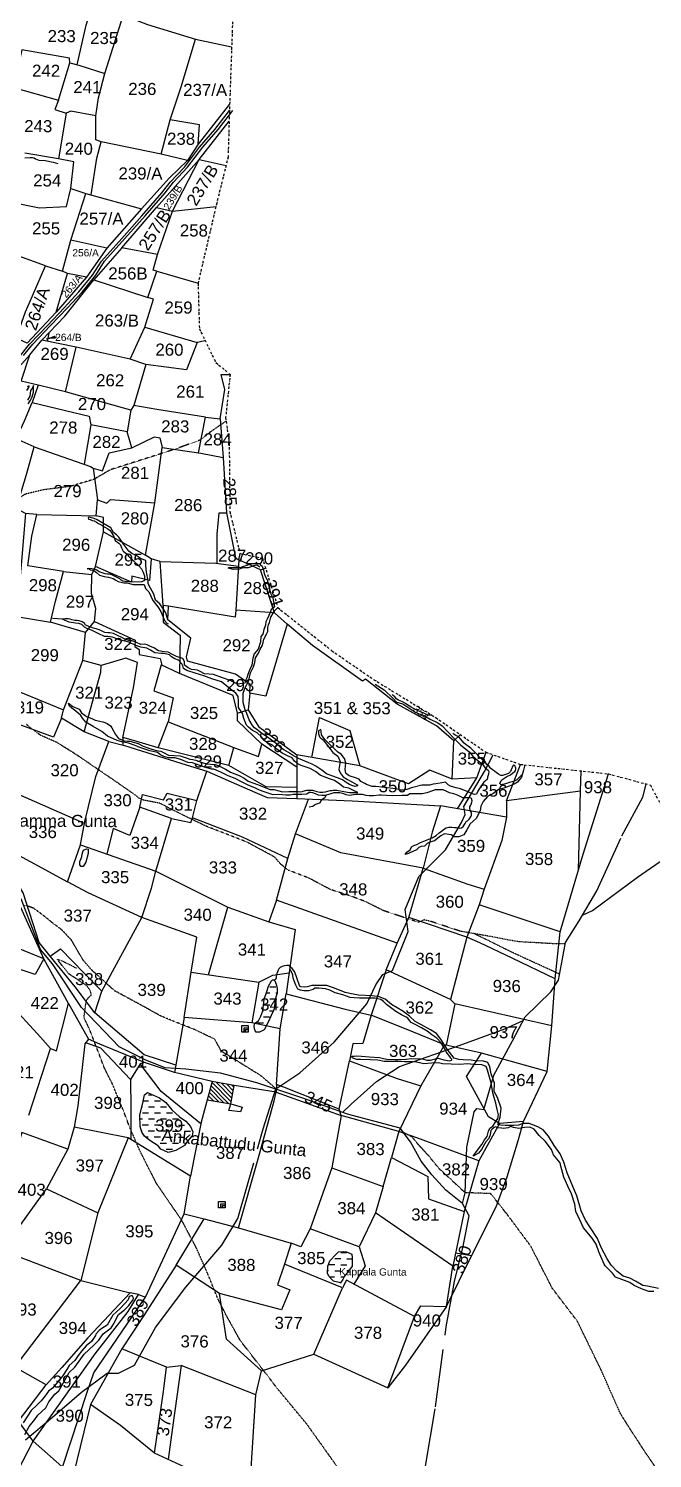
# Model space of a CAD drawing. Header units: inches. Extents: x 304037 to 460575, y 1453943 to 1639883.
# Drawn here: x 345989 to 347755, y 1588310 to 1592359 of the extents above; entities that cross this region are included whole.
import ezdxf

# ---------------------------------------------------------------- set-up
doc = ezdxf.new("R2010")
doc.units = ezdxf.units.IN
doc.header["$MEASUREMENT"] = 0
for name, pattern in [('ACAD_ISO02W100', [15, 12, -3]), ('ACAD_ISO07W100', [3, 0, -3]), ('BORDER', [1.75, 0.5, -0.25, 0.5, -0.25, 0, -0.25])]:
    doc.linetypes.add(name, pattern=pattern)
for name, color, linetype in [('CARTTRACK', 30, 'ACAD_ISO02W100'), ('NALA', 4, 'Continuous'), ('SQUAREWELL', 5, 'Continuous'), ('SURVEY_BND', 7, 'Continuous'), ('SURVEY_NO', 7, 'Continuous'), ('VILLAGE_AREA', 1, 'Continuous'), ('WATER_BODY', 4, 'Continuous')]:
    doc.layers.add(name, color=color, linetype=linetype)
for name, color, linetype, lineweight in [('FOOTPATH', 150, 'ACAD_ISO07W100', 30), ('ROAD', 1, 'Continuous', 25), ('VILL_BOUNDARY', 6, 'BORDER', 30)]:
    doc.layers.add(name, color=color, linetype=linetype, lineweight=lineweight)
doc.styles.get("Standard").update_dxf_attribs({"font": 'arial.ttf'})
doc.dimstyles.get("Standard").update_dxf_attribs({"dimtxt": 0.18, "dimasz": 0.18, "dimexe": 0.18, "dimexo": 0.0625, "dimgap": 0.09, "dimtad": 0, "dimtih": 1, "dimtoh": 1, "dimdec": 4, "dimzin": 0, "dimdsep": 46, "dimtxsty": 'Standard', "dimcen": 0.09, "dimadec": 0, "dimazin": 0, "dimtfac": 1, "dimtdec": 4, "dimtofl": 0, "dimtmove": 0, "dimatfit": 3, "dimfxl": 0, "dimtolj": 1, "dimtzin": 0, "dimarcsym": 0})
pattern_1 = [(0, (1710.635, -71.4958), (1.25, 1.25), [1.25, -1.25])]

# ---------------------------------------------------------------- blocks, each defined once
blk = doc.blocks.new('DACHURU')
at = {"layer": 'VILLAGE_AREA'}
h = blk.add_hatch(dxfattribs=at)
h.set_pattern_fill('ANSI31', color=256, scale=5, angle=90, style=0)
h.set_pattern_definition([(135, (1710.635, -71.4958), (-0.44194174, -0.44194174), [])])
h.paths.add_polyline_path([(2282.28, 459.7), (2277.7, 460.49), (2276.7, 456.73), (2281.64, 455.92)])
at = {"layer": 'WATER_BODY'}
h = blk.add_hatch(dxfattribs=at)
h.set_pattern_fill('DASH', color=256, scale=10, style=0)
h.set_pattern_definition(pattern_1)
h.paths.add_polyline_path([(2291.09, 479.86), (2290.91, 480.72), (2290.59, 481.41), (2290.42, 481.62), (2290.12, 481.63), (2289.88, 481.41), (2289.29, 480.33), (2288.86, 479), (2288.42, 477.63), (2288.12, 475.17), (2287.74, 474.11), (2287.28, 473.14), (2286.49, 472.66), (2286.47, 472.56), (2288.86, 472.07), (2289.26, 472.86), (2290.23, 474.99), (2290.29, 475.09), (2290.58, 475.86), (2290.59, 477.33), (2290.84, 478.05), (2291.09, 478.85)])
h.paths.add_polyline_path([(2269.4, 454.57), (2268.19, 456.08), (2266.86, 457.07), (2265.57, 457.62), (2264.36, 458.13), (2263.7, 457.65), (2263.46, 456.32), (2262.82, 453.46), (2262.85, 451.1), (2263.22, 449.93), (2263.76, 449.09), (2264.87, 448.24), (2266.62, 447.1), (2267.19, 446.41), (2268.7, 445.74), (2270.27, 446.17), (2272.08, 447.25), (2272.68, 448.16), (2273.65, 449.24), (2273.77, 450.06), (2273.28, 451.2), (2272.35, 452.29), (2270.99, 453.16)])
h.paths.add_polyline_path([(2208.37, 489.87), (2207.56, 490.33), (2206.59, 490.58), (2205.45, 490.81), (2204.81, 490.91), (2203.77, 490.91), (2203.03, 490.78), (2202.12, 490.36), (2201.83, 489.81), (2201.64, 489.03), (2201.57, 487.9), (2201.64, 487.38), (2202.02, 486.8), (2202.74, 486.19), (2203.35, 485.86), (2204.03, 485.51), (2204.65, 485.25), (2205.75, 484.86), (2207.07, 484.86), (2208.66, 485.09), (2209.6, 485.96), (2209.57, 487.58), (2209.37, 488), (2209.11, 489.23)])
h.paths.add_polyline_path([(2286.95, 474.61), (2293.76, 474.61), (2293.76, 478.42), (2286.95, 478.42)], flags=9)
h.paths.add_polyline_path([(2266.51, 447.52), (2296.68, 444.41), (2297.08, 448.31), (2266.92, 451.43)], flags=9)
h.paths.add_polyline_path([(2265.33, 449.4), (2272.14, 449.4), (2272.14, 453.22), (2265.33, 453.22)], flags=24)
h.paths.add_polyline_path([(2205.79, 484.45), (2228.52, 484.45), (2228.52, 488.38), (2205.79, 488.38)], flags=9)
h = blk.add_hatch(dxfattribs=at)
h.set_pattern_fill('DASH', color=256, scale=10, style=0)
h.set_pattern_definition(pattern_1)
h.paths.add_polyline_path([(2302.3, 423.53), (2301.92, 422.4), (2301.82, 420.96), (2302.09, 420.34), (2302.71, 419.66), (2303.09, 419.32), (2304.53, 418.94), (2305.04, 419.62), (2305.35, 420.31), (2306.17, 421.37), (2306.93, 422.4), (2306.93, 422.74), (2306.93, 423.49), (2306.93, 424.14), (2306.82, 424.9), (2305.73, 425.41), (2305.14, 425.48), (2304.08, 425.38), (2303.57, 424.86)])
h.paths.add_polyline_path([(2303.73, 419.61), (2318.68, 419.61), (2318.68, 422.52), (2303.73, 422.52)], flags=9)
at = {"layer": 'CARTTRACK'}
for points in [[(2322.32, 381.1), (2324.31, 393.35), (2326.49, 409.94), (2328.15, 419.33), (2329.9, 426.66), (2331.08, 432.94), (2329.71, 435.54), (2326.25, 438.29), (2323.32, 441.41), (2321.09, 444.25), (2318.89, 448.2), (2316.72, 451.04), (2305.82, 453.88), (2296.54, 457.15), (2286.99, 460.29), (2279.46, 462.28), (2272.26, 463.04), (2267.95, 463.32), (2263.97, 464.83), (2258.43, 467.62), (2250.57, 475.67), (2244.57, 484.7), (2242.07, 487.69), (2238.01, 498.16)], [(2239.5, 386.12), (2245.04, 390.81), (2251, 396.01), (2256.31, 399.97), (2258.67, 399.97), (2261.95, 401.71), (2266.24, 409.48), (2272.53, 417.91), (2279.88, 426.66), (2283.21, 432.18), (2288.36, 450.75), (2290.94, 459.09), (2295.86, 462.37), (2302.97, 468.81), (2309.66, 476.75), (2311.53, 480.72), (2312.96, 482.83), (2314.98, 483.7), (2318.13, 491.81), (2317.52, 496.32), (2320.29, 503.17), (2325.8, 508.76), (2329.08, 514.43), (2329.86, 516.12), (2329.55, 517.74), (2333.81, 525.02), (2335.6, 528.47)], [(2329.71, 435.54), (2330.25, 437.76), (2330.56, 447.16), (2332.02, 454.53), (2332.59, 455.18), (2333.99, 455.04), (2334.78, 457.56), (2336.08, 462.12), (2339.86, 469.28), (2342.5, 474.28), (2347.74, 479.45), (2349.33, 481.86), (2350.14, 486.27), (2350.76, 489.66), (2353.57, 494.18), (2357.17, 500.4), (2362.33, 511.83), (2366.61, 519.87), (2367.27, 522.6)], [(2354.26, 495.37), (2356.32, 496.34), (2365.6, 503.27), (2372.09, 507.81), (2376.23, 510.7)], [(2304.75, 454.26), (2306.57, 456), (2311.79, 460.72), (2316.52, 463.81), (2325.17, 466.89), (2329.59, 468.51), (2338.27, 471.77), (2342.09, 473.52)]]:
    blk.add_lwpolyline(points, dxfattribs=at)
at = {"layer": 'FOOTPATH', "ltscale": 0.0001}
for points in [[(2279.9, 597.31), (2276.75, 595.1), (2274.53, 593.33), (2269.66, 591.54), (2265.87, 590.28), (2255.96, 587.08), (2252.59, 585.09), (2247.72, 583.61), (2242.11, 582.88), (2238.38, 581.93), (2231.78, 578.08), (2225.69, 575.24), (2221.65, 573.36), (2218.37, 571.65), (2215.99, 570.37), (2211.27, 568.84), (2209.7, 568.84)], [(2350.72, 489.42), (2348.22, 489.42), (2340.98, 489.79), (2334.03, 491.05), (2328.94, 491.91), (2322.78, 493.92), (2321.38, 494.23), (2320.38, 493.7), (2318.55, 494.26), (2315.9, 495.14), (2313.01, 496.08), (2309.39, 497.89), (2305.97, 499.16), (2302.02, 500.39), (2297.49, 502.76), (2293.32, 504.34), (2291.7, 505.58), (2290.45, 507.04), (2284.65, 510.14), (2276.19, 513.38), (2270.96, 515.86), (2266.52, 518.1), (2263.17, 518.72), (2262.13, 519.18), (2261.62, 519.64), (2260.81, 520.22), (2257.36, 522.59), (2254.7, 524.37), (2250.43, 527.26), (2247.87, 528.92), (2245.05, 530.63), (2241.82, 532.02), (2240.32, 533.15), (2238.91, 534.24)], [(2290.94, 459.09), (2287.93, 461.69), (2279.57, 466.82), (2278.26, 469.25), (2273.78, 471.36), (2269.83, 472.87), (2266.93, 474.05), (2263.84, 475.76), (2257.45, 479.18), (2252.56, 483.57), (2250.85, 485.55), (2248.41, 489.69), (2246.44, 491.73), (2244.33, 493.31), (2242.88, 494.49), (2240.58, 496.2), (2238.5, 496.9)], [(2349.56, 483.13), (2346.31, 484.59), (2339.94, 487.47), (2331.83, 491.42)], [(2255.48, 463.01), (2252.36, 471.01), (2251.12, 473.61), (2251.55, 477.05), (2252.1, 477.85), (2252.61, 478.21), (2252.47, 479.05), (2251.73, 480.17), (2247.89, 482.66), (2246.12, 484.87), (2245.54, 485.64), (2246.51, 485.36), (2248.25, 484.51), (2249.51, 483.82)], [(2319.46, 359.12), (2315.49, 363.41), (2308.6, 374.02), (2303.5, 381.63), (2297.83, 389.5), (2291.52, 397.06), (2289.77, 399.33), (2283.82, 406.92), (2280.89, 412.14), (2279.19, 415.41), (2277.09, 420.54), (2274.64, 426.05), (2271.6, 431.71), (2266.34, 439.29), (2262.89, 445.98), (2260.73, 450.88), (2259.39, 454.38), (2256.99, 460.1), (2255.48, 463.01)], [(2371.77, 378.51), (2368.1, 383.79), (2364.86, 388.7), (2362.64, 392.19), (2358.5, 401.4), (2353.64, 411.24), (2348.39, 418.06), (2343.93, 426.71), (2338.8, 433.53), (2335.52, 437.6), (2330.25, 437.76), (2324.77, 442.77), (2322.85, 445.12), (2320.55, 447.61), (2319.24, 449.21), (2317.39, 450.17)]]:
    blk.add_lwpolyline(points, dxfattribs=at)
at = {"layer": 'NALA'}
for points in [[(2237.9, 651.63), (2239.06, 651.66), (2239.49, 651.68), (2239.83, 651.63), (2240.13, 651.43), (2240.85, 651.17), (2242.12, 651.07), (2243.81, 650.76), (2244.79, 650.5)], [(2238.57, 603.45), (2239, 604.02), (2239.04, 604.4), (2238.65, 604.16)], [(2238.88, 600.63), (2239.3, 601.27), (2239.7, 602.11), (2239.95, 603.05), (2239.95, 603.64), (2239.95, 604.43), (2239.76, 603.97), (2239.37, 603.43), (2239.24, 602.22), (2238.74, 601.4)], [(2268.06, 556.11), (2267.65, 557.51), (2266.97, 558.49), (2266.38, 559.35), (2265.46, 560.14), (2265.12, 561.35), (2264.4, 562.62), (2263.96, 563.49), (2263.96, 564.14), (2263.56, 565.95), (2263.45, 567.27), (2263.44, 568.34), (2262.47, 568.71), (2261.4, 569.4), (2260.54, 569.75), (2259.91, 570.27), (2258.86, 571.66), (2257.81, 573.18), (2257.29, 573.6), (2256.73, 574.09), (2256.11, 575.04), (2255.32, 575.58), (2254.48, 576.05), (2253.27, 576.72), (2252.65, 577.01), (2252.16, 577.12), (2251.66, 577.25), (2251.41, 577.15), (2251.53, 576.84), (2251.87, 576.75), (2252.29, 576.6), (2252.67, 576.47), (2253.16, 576.2), (2253.6, 575.95), (2253.99, 575.72), (2254.48, 575.46), (2254.75, 575.26), (2255.03, 575.13), (2255.52, 574.84), (2255.98, 574.55), (2256.19, 574.19), (2256.72, 573.4), (2257.08, 572.47), (2257.81, 571.92), (2258.13, 571.58), (2258.37, 570.92), (2258.69, 570.27), (2258.97, 570.07), (2259.49, 569.67), (2259.83, 569.25), (2260.92, 568.18), (2261.96, 567.24), (2262.51, 566.58), (2262.85, 566.06), (2263.17, 565.19), (2263.16, 564.21), (2262.65, 563.93), (2260.92, 563.83), (2259.94, 563.89), (2259.2, 563.97), (2258.67, 564.06), (2258.35, 564.23), (2258.07, 564.49), (2256.54, 565.27), (2256.08, 565.44), (2255.53, 565.48), (2254.99, 565.56), (2253.76, 565.94), (2253.3, 566.26), (2252.81, 566.47), (2251.64, 566.61), (2251.26, 566.56), (2251.56, 566.6), (2252.01, 566.35), (2252.36, 566.27), (2252.61, 566.27), (2253.25, 565.8), (2253.85, 565.26), (2254.84, 564.97), (2255.73, 564.84), (2256.22, 564.73), (2256.67, 564.56), (2257.25, 564.21), (2257.74, 563.96), (2258.89, 563.7), (2259.58, 563.69), (2260.85, 563.35), (2263.11, 563.35), (2263.4, 562.56), (2264.11, 561.84), (2264.95, 560.08), (2265.93, 558.73), (2266.59, 557.81), (2267.33, 555.94), (2267.93, 555.29), (2268.14, 555.28)], [(2287.01, 567.11), (2286.42, 567.47), (2285.73, 567.39), (2285.06, 567.08), (2284.6, 566.93), (2284.08, 566.93), (2283.63, 566.93), (2283.08, 566.77), (2282.86, 566.65), (2281.53, 566.58), (2280.48, 566.82), (2280.59, 567), (2282.42, 567), (2283.15, 567.06), (2283.71, 567.26), (2284.22, 567.44), (2284.73, 567.6), (2285.24, 567.78), (2285.75, 567.83), (2286.23, 567.84), (2286.51, 567.84), (2286.96, 567.83), (2287.15, 567.6), (2287.53, 567.33), (2287.77, 566.46), (2287.96, 565.79), (2288.13, 565.23), (2288.57, 564.48), (2289.15, 562.31), (2289.25, 561.68), (2289.77, 560.74), (2290.15, 558.9), (2289.86, 558.59), (2289.44, 558.31), (2289.33, 557.88), (2288.6, 556.34), (2288.35, 555.79), (2288.31, 555.1), (2287.96, 554.18), (2287.75, 553.21), (2287.35, 552.72), (2287.26, 551.6), (2286.79, 550.08), (2285.94, 549.15), (2285.68, 548.24), (2285.46, 546.78), (2285.1, 545.89), (2284.69, 544.84), (2284.45, 544.18), (2284.23, 543.62), (2284.05, 543.03), (2282.52, 542.82), (2280.99, 543.6), (2279.41, 544.16), (2277.53, 544.83), (2275.68, 544.94), (2274.82, 545.42), (2274.26, 545.69), (2273.67, 545.77), (2273.03, 545.82), (2272.3, 546.17), (2271.77, 546.54), (2271.55, 546.73), (2271.53, 547.48), (2271.18, 548.1), (2269.85, 548.46), (2269.04, 548.93), (2268.16, 549.37), (2267.34, 549.44), (2266.16, 549.68), (2265.21, 550.25), (2264.36, 550.59), (2263.82, 550.86), (2263.21, 551.03), (2262.51, 550.97), (2261.57, 551.32), (2260.7, 551.66), (2260.01, 551.77), (2259.13, 552), (2258.57, 552.35), (2257.63, 552.79), (2257.23, 552.95), (2256.8, 553.18), (2256.03, 553.33), (2255.6, 553.35), (2254.98, 553.42), (2254.57, 553.57), (2254.16, 553.8), (2253.65, 553.99), (2253.18, 554.15), (2252.67, 554.25), (2251.35, 554.76), (2250.92, 554.93), (2250.88, 555.26), (2250.34, 555.54), (2249.66, 555.79), (2249.17, 555.83), (2248.78, 555.83), (2248.18, 555.94), (2247.84, 556.09), (2247.41, 556.2), (2246.81, 556.2), (2246.21, 556.09)], [(2311.05, 542.99), (2312.94, 541.81), (2314.77, 540.03), (2315.52, 539.3), (2316.78, 538.96), (2317.83, 538.23), (2319.49, 537.16), (2321.32, 536.45), (2322.47, 535.82), (2324.09, 535.04), (2324.99, 534.43), (2327.31, 531.95), (2328.8, 530.48), (2330.62, 529.1), (2331.35, 528.17), (2332.5, 527.19), (2333.2, 526.65), (2333.9, 525.75), (2334.56, 525.3), (2334.71, 525), (2334.64, 524.45), (2334.45, 523.85), (2334.45, 523.65), (2334.34, 523.39), (2333.65, 522.81), (2332.97, 521.8), (2332.43, 520.9), (2332.14, 520.34), (2331.74, 520.25), (2331.32, 520.39), (2330.73, 520.68), (2330.06, 520.93), (2329.7, 521.08), (2328.84, 521.37), (2327.96, 521.61), (2327.43, 521.71), (2326.77, 521.95), (2326.3, 522.23), (2325.7, 522.74), (2324.6, 522.55), (2323.73, 522.44), (2323.18, 522.33), (2322.45, 522.13), (2322.02, 522.13), (2320.84, 522.12), (2318.7, 521.53), (2317.71, 521.18), (2317.06, 521.06), (2316.42, 521.07), (2316.04, 521.19), (2315.46, 521.35), (2311.29, 521.76), (2310.56, 521.76), (2309.4, 522.21), (2309.04, 522.43), (2308.18, 522.79), (2307.87, 523.28), (2306.88, 523.61), (2306.2, 523.83), (2305.79, 523.96), (2305.2, 524.36), (2305.1, 524.55), (2304.96, 525.31), (2305.09, 526.67), (2304.77, 527.56), (2304.09, 528.45), (2303.4, 528.88), (2300.68, 531.5), (2299.98, 532.43), (2299.91, 533.17), (2299.83, 533.52), (2299.39, 533.26), (2299.38, 532.6), (2299.61, 532.04), (2299.83, 531.72), (2300.1, 531.6), (2300.37, 531.43), (2301.94, 529.36), (2302.36, 528.78), (2303.41, 528.01), (2303.87, 526.94), (2303.62, 525.27), (2303.88, 524.58), (2304.56, 523.76), (2305.4, 523.21), (2306.96, 522.41), (2307.47, 522.12), (2307.56, 521.89), (2306.99, 521.74), (2306.36, 521.97), (2305.85, 522.17), (2305.17, 522.61), (2304.36, 523.11), (2303.54, 523.47), (2302.95, 523.67), (2301.1, 524.38), (2300.09, 525.09), (2298.85, 525.91), (2298.08, 526.37), (2297.42, 526.62), (2295.29, 527.47), (2294.02, 528.21), (2293.2, 528.72), (2292.19, 529.29), (2291.53, 529.73), (2291.16, 530.11), (2290.7, 530.5), (2289.07, 531.66), (2287.59, 532.71), (2286.6, 533.48), (2286.13, 533.84), (2285.68, 534.27), (2285.01, 535.48), (2284.53, 536.76), (2284.17, 537.54), (2283.75, 539.07), (2283.72, 540.96), (2284.17, 542.26), (2284.81, 543.37), (2285.2, 545.2), (2285.86, 546.42), (2286.13, 547.32), (2286.25, 548.28), (2286.85, 549.28), (2287.22, 550.09), (2287.58, 550.82), (2287.81, 551.49), (2287.94, 552.19), (2288.49, 553.22), (2288.77, 553.8), (2288.78, 554.62), (2288.87, 555.16), (2289.08, 555.62), (2289.4, 556.72), (2289.87, 557.58), (2290.16, 558.14), (2290.81, 558.74)], [(2342.14, 526.44), (2341.85, 525.33), (2341.48, 523.91), (2340.64, 522.84), (2339.98, 522.43), (2338.94, 522.03), (2337.8, 521.59), (2337.05, 521.4), (2336.85, 521.4), (2335.55, 520.37), (2334.45, 519.82), (2333.53, 518.82), (2333.09, 517.81), (2332.96, 516.88), (2332.09, 515.26), (2330.85, 514.14), (2330.17, 512.9), (2329.55, 511.86), (2328.58, 511.44), (2327.66, 511.44), (2326.94, 511.86), (2325.55, 512.03), (2324.85, 511.63), (2323.54, 510.62), (2322.77, 510.38), (2322.02, 510.03), (2321.45, 509.51), (2320.75, 509.38), (2320.26, 509.23), (2319.78, 508.74), (2318.41, 508.09), (2318.14, 507.92), (2317.47, 507.77), (2317.79, 508.19), (2318.46, 508.69), (2318.79, 509.31), (2319.26, 509.63), (2319.83, 509.85), (2320.6, 510.23), (2323.04, 511.22), (2323.84, 511.74), (2324.49, 512.24), (2324.96, 512.61), (2325.58, 513.09), (2325.88, 513.28), (2326.48, 513.46), (2327.12, 513.48), (2327.67, 513.41), (2328.04, 513.36), (2328.62, 513.23), (2329.1, 513.29), (2329.45, 513.58), (2329.82, 514.22), (2330.05, 514.61), (2330.3, 514.81), (2330.53, 514.99), (2330.69, 515.12), (2331.07, 515.72), (2331.16, 515.97), (2331.11, 516.34), (2330.87, 516.97), (2330.76, 517.36), (2330.76, 517.54), (2330.8, 517.65), (2331.01, 518.03), (2331.08, 518.26), (2331.23, 518.62), (2331.27, 518.91), (2331.16, 519.38), (2331.04, 519.48), (2330.47, 519.52), (2330.08, 519.52), (2329.36, 519.57), (2328.25, 520.11), (2327.48, 520.35), (2326.54, 520.58), (2325.98, 520.86), (2325.22, 521.14), (2324.63, 521.14), (2323.6, 521.14), (2323.01, 520.93), (2321.87, 520.56), (2320.9, 520.31), (2320.21, 520.31), (2319.67, 520.31), (2318.93, 520.31), (2318.34, 520.3), (2317.86, 519.98), (2316.77, 519.98), (2314.76, 519.85), (2313.51, 519.92), (2312.44, 519.99), (2311.98, 520.01), (2310.83, 519.86), (2309.95, 519.86), (2309.3, 519.89), (2308.58, 520.11), (2307.71, 520.11), (2307.14, 520.1), (2305.78, 519.88), (2305.2, 520.02), (2304.66, 520.21), (2303.87, 520.47), (2302.59, 520.41), (2301.79, 520.16), (2300.76, 519.87), (2300.13, 519.86), (2299.45, 519.96), (2298.85, 520.17), (2298.24, 520.39), (2297.83, 520.46), (2297.52, 520.46), (2297.01, 520.11), (2296.02, 520.05), (2294.99, 520.05), (2294.17, 520.05), (2293.58, 519.9), (2292.64, 519.9), (2291.21, 520.04), (2290.04, 519.95), (2289, 520.27), (2288.15, 520.56), (2287.2, 520.91), (2286.23, 521.4), (2285.02, 521.83), (2283.35, 522.7), (2282.19, 523.32), (2280.69, 523.84), (2279.21, 524.58), (2277.77, 525.18), (2277.28, 525.2), (2275.6, 525.64), (2274.84, 525.94), (2273.29, 526.46), (2272.37, 526.53), (2270.87, 527.18), (2269.66, 527.48), (2268.33, 527.52), (2267.4, 527.79), (2266.67, 528.1), (2266.03, 528.59), (2264.44, 528.91), (2262.37, 529.59), (2261.43, 530.05), (2260.04, 530.46), (2258.65, 530.78), (2257.7, 531.05), (2255.68, 531.95), (2254.48, 532.89), (2252.7, 533.94), (2251.2, 534.8), (2250.47, 535.64), (2250.16, 536.17), (2249.1, 537.07), (2248.24, 537.66), (2247.78, 538.06), (2247.58, 538.68), (2248.5, 538.05), (2249.78, 537.48), (2250.28, 536.75), (2250.95, 536.23), (2251.29, 535.97), (2252.4, 535.56), (2253.1, 535.25), (2254.06, 535.05), (2254.7, 534.86), (2255.13, 534.73), (2255.57, 534.52), (2256.26, 534.04), (2256.56, 533.64), (2257.35, 532.24), (2257.94, 531.47), (2259.12, 530.98), (2259.77, 530.91), (2260.29, 530.9), (2262.03, 530.46), (2263.08, 529.89), (2264.24, 529.45), (2265.75, 529.02), (2266.72, 528.84), (2267.32, 528.59), (2268.34, 528.08), (2270.75, 527.92), (2271.59, 527.66), (2272.22, 527.42), (2272.72, 527.28), (2273.37, 527.2), (2274, 527.05), (2275.29, 526.58), (2276.19, 526.3), (2277.02, 526.21), (2277.98, 526.18), (2278.63, 525.97), (2280.17, 525.18), (2281.18, 524.62), (2282.99, 523.91), (2284.02, 523.39), (2284.87, 522.73), (2286.77, 522.04), (2289.43, 521.03), (2290.18, 521.04), (2291.22, 520.79), (2292, 520.56), (2293.27, 520.64), (2294.08, 520.65), (2295.24, 520.67), (2295.81, 520.63), (2297.01, 520.96), (2298.2, 520.97), (2299.12, 520.69), (2299.74, 520.54), (2300.31, 520.56), (2300.89, 520.61), (2301.37, 520.75), (2301.83, 520.91), (2302.17, 520.94), (2302.47, 520.98), (2302.83, 521), (2303.26, 521.01), (2304.65, 520.72), (2305.87, 520.53), (2306.7, 520.5), (2307.55, 520.56), (2306.51, 520.99), (2305.68, 521.38), (2304.59, 521.62), (2303.84, 522.23), (2302.77, 522.96), (2301.67, 523.33), (2300.62, 523.72), (2299.75, 524.08), (2298.81, 524.82), (2297.68, 525.43), (2295.8, 526.06), (2295.14, 526.41), (2294.42, 526.98), (2293.94, 527.66), (2293.01, 528.04), (2291.9, 528.58), (2290.78, 529.41), (2289.88, 530.23), (2288.8, 530.69), (2288.16, 531.19), (2287.55, 531.96), (2286.65, 532.78), (2285.71, 533.28), (2284.84, 533.92), (2284.44, 534.34), (2283.88, 535.73), (2283.63, 536.78), (2282.79, 538.01), (2282.77, 539.29), (2282.7, 540.26), (2282.22, 540.97), (2281.43, 541.54), (2279.26, 543.28), (2277.25, 543.93), (2275.56, 544.53), (2273.77, 545.06), (2272.02, 545.6), (2271.31, 546), (2271.17, 546.58), (2270.99, 546.96), (2270.32, 547.73), (2269.56, 548), (2268.87, 548.41), (2268.4, 548.8), (2267.85, 549), (2267.21, 549.12), (2266.68, 549.09), (2265.41, 549.21), (2264.52, 549.78), (2263.7, 550.17), (2262.49, 550.4), (2261.45, 550.75), (2259.97, 551.39), (2258.9, 551.67), (2258, 551.88), (2257.33, 552.18), (2256.62, 552.43), (2255.64, 552.56), (2254.93, 552.56), (2253.8, 553.07), (2252.26, 553.84), (2251.27, 554.17), (2250.78, 554.46), (2250.22, 555), (2249.6, 555.22), (2248.93, 555.32), (2247.63, 555.5), (2247.15, 555.67), (2246.76, 555.82), (2246.21, 556.09), (2244.18, 556.2)], [(2322.79, 536.65), (2322, 536.62), (2321.42, 536.9), (2321, 537.1), (2319.96, 537.53), (2319.05, 537.97), (2318.5, 538.26), (2317.86, 538.7), (2317.37, 539.03), (2316.9, 539.28), (2316.57, 539.45), (2315.9, 539.7), (2315.57, 539.87), (2315.15, 540.36), (2314.78, 540.67), (2314.58, 540.87)], [(2341.61, 524.41), (2340.49, 523.32), (2339.81, 523), (2338.99, 522.75), (2338.18, 522.46), (2337.26, 522.29), (2337, 522.53), (2337.04, 522.74), (2337.22, 523), (2337.4, 523.29), (2337.61, 523.45), (2338.45, 523.97), (2339.2, 524.38), (2339.59, 524.67), (2339.89, 524.91), (2340.1, 525.07), (2340.19, 525.24), (2340.25, 525.54), (2340.25, 525.73), (2340.24, 525.97), (2340.1, 526.23), (2339.85, 526.35), (2339.76, 526.38), (2339.63, 526.24), (2339.32, 525.39), (2339.17, 525.01), (2338.78, 524.65), (2337.49, 524.23), (2337.16, 524.2), (2336.67, 524.45), (2336.2, 524.79), (2335.85, 525.08), (2335.45, 525.37), (2335.04, 525.73), (2334.72, 526.07), (2334.29, 526.48), (2333.95, 526.99), (2332.92, 527.78), (2331.67, 529.09), (2330.93, 529.85), (2330.36, 530.24), (2329.95, 530.5), (2329.54, 530.85), (2328.41, 532.15), (2327.81, 532.45), (2327.17, 532.86)], [(2239.32, 387.22), (2240.24, 388.88), (2241.41, 390.34), (2241.98, 391.21), (2243.63, 392.77), (2244.26, 394), (2245.46, 395.6), (2246.29, 396.29), (2248.46, 400.06), (2249.57, 401.21), (2250.84, 402.92), (2251.49, 403.89), (2253.53, 405.76), (2254.55, 406.8), (2255.43, 408.14), (2257.08, 409.38), (2257.68, 410.38), (2258.02, 411.11), (2258.56, 412.15), (2259.77, 413.07), (2260.7, 414), (2261.22, 414.69), (2261.58, 415.24), (2261.65, 415.58), (2261.5, 415.95), (2261.39, 416.12), (2260.78, 415.89), (2260.59, 415.23), (2259.92, 414.44), (2258.95, 413.37), (2258.15, 412.71), (2257.39, 411.99), (2256.24, 409.93), (2255.16, 409.24), (2254.6, 408.81), (2253.95, 408.03), (2253.82, 407.75), (2253.02, 406.53), (2251.9, 405.6), (2251.07, 404.59), (2250.28, 403.61), (2249.61, 402.55), (2248.46, 401.51), (2247.97, 400.73), (2247.19, 399.56), (2246.8, 398.94), (2244.97, 396.83), (2244.17, 396.2), (2243.52, 395.21), (2242.64, 394.17), (2241.77, 393.26), (2240.61, 392.2), (2238.97, 389.58)], [(2297.49, 517.48), (2298.28, 517.66), (2298.61, 517.9), (2298.93, 518.07), (2299.3, 518.21), (2299.66, 518.34), (2299.86, 518.51), (2299.95, 518.68), (2300.27, 519.09), (2300.42, 519.24), (2300.72, 519.44), (2300.9, 519.59), (2301.04, 519.97)], [(2369.46, 417.51), (2368.37, 417.51), (2366.84, 418.04), (2365.32, 418.75), (2364.46, 419.35), (2362.82, 419.92), (2361.47, 420.42), (2360.84, 421.27), (2359.32, 422.75), (2359.12, 423.11), (2357.96, 425.69), (2357.42, 427.21), (2356.61, 428.48), (2354.77, 430.63), (2353.98, 432.4), (2353.18, 433.99), (2353, 435.51), (2352.28, 437.63), (2351.48, 439.21), (2350.68, 441.09), (2350.01, 443.33), (2349.87, 444.02), (2348.52, 445.71), (2348.05, 446.79), (2346.74, 448.51), (2345.49, 449.68), (2344.5, 450.98), (2343.55, 451.38), (2342.49, 451.36), (2341.29, 451.14), (2340.21, 451.29), (2339.54, 451.49), (2339.11, 451.23), (2338.14, 451.11), (2337.7, 451.13), (2336.96, 451.26), (2336.64, 451.38), (2336.43, 451.42), (2336.19, 451.31), (2335.75, 450.98), (2335.48, 450.67), (2335.37, 449.76), (2335.09, 449.04), (2334.46, 448.31), (2333.59, 446.73), (2332.95, 445.93), (2331.89, 445.3), (2332.78, 446.57), (2333.63, 447.79), (2334.22, 448.71), (2334.73, 449.4), (2335, 450.56), (2335.26, 451.15), (2335.9, 451.59), (2336.53, 452.51), (2336.91, 453.14), (2337.07, 453.89), (2336.79, 455), (2336.52, 456.33), (2336.29, 457.04), (2335.85, 458.45), (2335.57, 460.23), (2335.45, 460.76), (2334.77, 463.15), (2334.45, 463.91), (2333.54, 464.26), (2331.85, 464.35), (2330.61, 464.42), (2329, 464.3), (2327.18, 464.35), (2325.43, 464.43), (2324.56, 464.65), (2323.1, 464.53), (2321.56, 464.43), (2320, 464.74), (2319.23, 464.79), (2318.55, 464.81), (2317.53, 464.79), (2316.16, 464.83), (2314.59, 464.83), (2313.36, 464.83), (2312.02, 465.1), (2310.46, 465.17), (2308.51, 465.25), (2307.68, 465.25), (2307.28, 465.37), (2307.04, 465.45), (2306.77, 465.57), (2306.63, 465.7), (2306.63, 465.79), (2306.75, 465.89), (2307.08, 465.93), (2307.5, 465.97), (2308.65, 465.89), (2310.2, 465.81), (2312.38, 465.67), (2313.21, 465.45), (2313.87, 465.3), (2315.58, 465.3), (2316.85, 465.3), (2317.9, 465.38), (2318.93, 465.46), (2321.26, 465.42), (2322.19, 465.14), (2322.91, 465.14), (2323.97, 465.47), (2324.48, 465.59), (2325.71, 465.25), (2326.87, 465.02), (2327.34, 465.18), (2327.37, 465.37), (2327.15, 465.63), (2326.89, 465.93), (2326.16, 466.92), (2325.79, 467.65), (2325.04, 468.86), (2324.2, 469.73), (2323.2, 470.45), (2322.17, 471.15), (2321, 471.88), (2319.73, 472.53), (2318.91, 472.97), (2318.54, 473.38), (2318.16, 473.84), (2317.81, 474.08), (2317.27, 474.31), (2316.85, 474.53), (2315.7, 475.23), (2313.73, 476.68), (2313.16, 477.25), (2312.55, 477.66), (2311.31, 477.96), (2310.01, 477.95), (2308.16, 477.96), (2307.05, 478), (2306.2, 478.04), (2304.71, 478.63), (2303.1, 479.03), (2301.97, 479.57), (2301.13, 479.83), (2299.7, 479.93), (2298.88, 479.93), (2298.52, 479.69), (2297.57, 479.41), (2296.61, 479.38), (2295.93, 479.5), (2295.4, 479.75), (2294.92, 480.54), (2294.62, 481.42), (2294.39, 482.01), (2294.32, 482.65), (2294.17, 483.06), (2293.88, 483.49), (2293.73, 483.74), (2293.73, 484.01), (2293.8, 484.3), (2293.46, 484.65), (2293.04, 484.65), (2292.6, 484.55), (2292.08, 484.43), (2291.68, 484.21), (2291.44, 483.93), (2291.28, 483.67), (2291.17, 483.32), (2291, 482.92), (2290.89, 482.42), (2290.89, 482.02), (2290.72, 481.7), (2290.45, 481.58)], [(2370.36, 418.11), (2368.12, 418.61), (2367.17, 418.74), (2365.64, 419.62), (2364.45, 420.23), (2363.03, 420.63), (2361.72, 421.66), (2360.56, 422.89), (2359.73, 424.19), (2358.51, 426.39), (2357.69, 428.4), (2356.12, 430.84), (2355.23, 432.22), (2354.28, 434.14), (2353.36, 437.21), (2352.51, 439.15), (2351.35, 441.98), (2350.66, 444.17), (2349.86, 445.89), (2348.64, 447.63), (2347.43, 449.59), (2346.31, 450.83), (2345.23, 451.5), (2343.42, 452.16), (2342.14, 452.16), (2341.2, 451.82), (2340.27, 451.76), (2338.47, 451.72), (2337.57, 451.77), (2336.94, 451.9), (2337.4, 453.43), (2337.59, 455.3), (2336.83, 457.49), (2336.15, 458.77), (2336.23, 460.48), (2335.52, 462.38), (2335.19, 463.82), (2334.82, 464.73), (2333.7, 465.07), (2332.5, 465.04), (2331.37, 465.22), (2329.7, 465.25), (2328.76, 465.33), (2327.82, 465.62), (2326.33, 467.49), (2325.05, 469.55), (2324.11, 470.7), (2322.91, 471.46), (2320.87, 472.58), (2319.72, 473.18), (2318.54, 474.25), (2317.11, 475.27), (2314.81, 476.68), (2313.5, 477.72), (2312.23, 478.22), (2310.75, 478.42), (2307.97, 478.52), (2306.85, 478.75), (2305.17, 479.07), (2303.3, 479.84), (2301.37, 480.52), (2300.28, 480.52), (2298.29, 480.53), (2297.32, 480.2), (2296.65, 480.13), (2295.9, 480.23), (2295.73, 480.51), (2295.54, 480.92), (2295.39, 481.45), (2295.02, 482.46), (2294.64, 483.39), (2294.16, 483.98), (2293.8, 484.3)]]:
    blk.add_lwpolyline(points, dxfattribs=at)
at = {"layer": 'ROAD'}
for points in [[(2237.22, 610.69), (2239.08, 613.05), (2242.78, 616.91), (2246.23, 620.6), (2249.26, 623.88), (2252.1, 627.4), (2253.9, 630.26), (2258.07, 635.01), (2262.2, 639.74), (2266.37, 644.52), (2268.08, 646.76), (2270.97, 649.86), (2274.12, 654.01), (2277.26, 657.69), (2280.25, 661.62)], [(2237.9, 610.69), (2239.76, 613.05), (2243.45, 616.91), (2246.91, 620.6), (2249.94, 623.88), (2252.78, 627.4), (2254.57, 630.26), (2258.75, 635.01), (2262.88, 639.74), (2267.05, 644.52), (2268.76, 646.76), (2271.65, 649.86), (2274.8, 654.01), (2277.94, 657.69), (2280.92, 661.62)]]:
    blk.add_lwpolyline(points, dxfattribs=at)
at = {"layer": 'SQUAREWELL'}
for points in [[(2283.81, 472.14), (2285.15, 472.14), (2285.15, 470.79), (2283.81, 470.79)], [(2284.3, 471.66), (2285.15, 471.66), (2285.15, 470.79), (2284.3, 470.79)], [(2284.61, 471.3), (2285.15, 471.3), (2285.15, 470.79), (2284.61, 470.79)], [(2279.19, 435.69), (2280.53, 435.69), (2280.53, 434.35), (2279.19, 434.35)], [(2279.68, 435.21), (2280.53, 435.21), (2280.53, 434.35), (2279.68, 434.35)], [(2279.99, 434.85), (2280.53, 434.85), (2280.53, 434.35), (2279.99, 434.35)]]:
    blk.add_lwpolyline(points, close=True, dxfattribs=at)
at = {"layer": 'SURVEY_BND'}
for points in [[(2248.66, 670.95), (2250.45, 679.17), (2252.06, 684.36), (2258.13, 681.2)], [(2252.56, 660.36), (2253.12, 664.13), (2254.4, 669.13), (2258.13, 681.2), (2260.17, 680.54), (2263.19, 679.34), (2273.13, 676.39)], [(2280.28, 662.95), (2273.79, 654.62), (2274.09, 658.65), (2267.98, 659.62), (2270.22, 666.48), (2273.13, 676.39), (2280.63, 674.83)], [(2247.12, 671.36), (2247.09, 672.29), (2237.17, 673.98), (2235.49, 666.14)], [(2244.86, 663.61), (2247.12, 671.36), (2249, 670.86), (2254.4, 669.13)], [(2235.49, 666.14), (2244.86, 663.61), (2244.06, 661.63), (2246.45, 660.88)], [(2251.73, 643.99), (2252.87, 651.65), (2253.69, 655.02), (2252.64, 655.41), (2252.56, 660.36), (2247.41, 661.35), (2246.45, 660.88), (2244.92, 651.41)], [(2273.79, 654.62), (2271.6, 651.26), (2266.13, 652.5), (2267.98, 659.62)], [(2274, 651.44), (2280.19, 659.39)], [(2266.13, 652.5), (2253.69, 655.02)], [(2235.2, 642.4), (2241.05, 641.3), (2246.6, 641.58), (2247.48, 645.33), (2248.1, 650.86), (2244.92, 651.41), (2237.92, 652.54)], [(2262.16, 641.2), (2267.93, 647.62), (2271.6, 651.26)], [(2265.26, 641.46), (2274, 651.44)], [(2268.55, 640.75), (2274, 651.44), (2279.6, 650.25)], [(2247.48, 645.33), (2250.6, 644.29)], [(2262.16, 641.2), (2255.04, 633.01), (2247.55, 634.61), (2250.6, 644.29), (2262.16, 641.2)], [(2265.54, 631.71), (2258.09, 633.07), (2265.26, 641.46), (2268.55, 640.75)], [(2265.38, 628.3), (2264.61, 628.45), (2265.54, 631.71), (2268.55, 640.75), (2277.63, 641.72)], [(2255.04, 633.01), (2250.86, 626.94), (2246.87, 627.68), (2245.83, 628.16), (2247.55, 634.61)], [(2242.29, 629.26), (2236.76, 631.2), (2234.34, 625.32), (2232.03, 620.1), (2230.65, 616.52), (2236.32, 614.25)], [(2258.09, 633.07), (2252.32, 626.41), (2263.55, 622.81)], [(2244.56, 619.7), (2238.63, 613.21), (2236.32, 614.25), (2238.22, 619.72), (2239.68, 623.04), (2242.29, 629.26), (2245.83, 628.16)], [(2262.98, 616.7), (2264.75, 622.48), (2263.55, 622.81), (2265.38, 628.3), (2273.93, 625.82)], [(2259.98, 610.04), (2248.77, 612.42), (2241.65, 613.84), (2246.39, 618.86), (2252.32, 626.41)], [(2250.86, 626.94), (2244.56, 619.7), (2246.87, 627.68)], [(2263.22, 608.97), (2259.98, 610.04), (2262.98, 616.7), (2273.84, 613.57)], [(2240.97, 604.55), (2237.4, 605.33), (2239.19, 610.84), (2241.65, 613.84)], [(2243.06, 615.33), (2242.77, 613.61)], [(2275.48, 613.92), (2273.84, 613.57), (2271.61, 607.88), (2263.22, 608.97), (2260.76, 600.41)], [(2237.4, 605.33), (2234.79, 605.81), (2239.19, 610.84)], [(2246.61, 603.17), (2248.77, 612.42)], [(2260.14, 599.43), (2246.61, 603.17), (2240.97, 604.55), (2239.74, 600.94), (2251.5, 598.16), (2251.88, 596.38)], [(2278.66, 597.79), (2279.6, 603.87), (2278.81, 606.93), (2280.67, 606.97)], [(2240.17, 591.75), (2236.42, 593.37), (2238.13, 597.11), (2239.74, 600.94)], [(2275.62, 598.06), (2265.51, 599.61), (2260.76, 600.41), (2260.14, 599.43), (2259.4, 595)], [(2252.41, 587.43), (2254.35, 586.87), (2255.7, 590.58), (2260.4, 591.64), (2259.4, 595), (2251.88, 596.38), (2250.56, 588.2)], [(2274.24, 590.71), (2275.62, 598.06), (2278.66, 597.79), (2279.36, 589.76)], [(2260.4, 591.64), (2265.08, 593.95), (2266.22, 593.75), (2266.71, 591.76)], [(2240.78, 577.74), (2238.44, 577.94), (2236.5, 578.99), (2238.64, 586.05), (2240.17, 591.75), (2251.85, 587.76), (2252.41, 587.43), (2253.38, 580.86)], [(2266.38, 568.12), (2264.51, 568.68), (2263.37, 569.46), (2265.2, 580.28), (2266.71, 591.76), (2274.67, 590.64), (2279.36, 589.76), (2280.06, 578.32)], [(2254.6, 574.23), (2254.63, 577.2), (2253.08, 577.53), (2253.38, 580.86), (2255.28, 580.17), (2256.03, 580.92), (2265.2, 580.28)], [(2238.44, 577.94), (2237.66, 568.09), (2236.71, 556.6), (2243.78, 555.5)], [(2246.38, 565.99), (2239.01, 567.14), (2239.8, 573.25), (2240.78, 577.74), (2253.08, 577.53)], [(2278.18, 567.81), (2278.14, 573.89), (2278.58, 578.32), (2280.06, 578.32), (2281.96, 568.99), (2282.66, 568.59)], [(2264.51, 568.68), (2264.19, 564.22), (2260.51, 565.11), (2260.45, 563.86), (2253.04, 567.02), (2254.6, 574.23), (2263.37, 569.46)], [(2290.1, 557.65), (2287.18, 566.56), (2282.66, 568.59), (2282.1, 558.17)], [(2282.66, 568.59), (2282.92, 569.89)], [(2251.04, 553.39), (2243.78, 555.5), (2244.79, 559.8), (2246.38, 565.99), (2252.28, 565.36)], [(2252.85, 555.65), (2253.15, 558.32), (2252.23, 561.47), (2252.28, 565.36), (2253.04, 567.02)], [(2267.08, 559.01), (2266.38, 568.12), (2277.91, 567.84), (2282.59, 567.27)], [(2287.18, 566.56), (2288.22, 566.92)], [(2285.13, 541), (2285.16, 542.8), (2282.11, 544.92), (2272.17, 547.53), (2271.96, 548.41), (2272.83, 552.34), (2268.06, 556.11), (2268.14, 558.9), (2267.08, 559.01), (2267.08, 555.61), (2270.65, 552.92), (2270.49, 545)], [(2292.78, 555.3), (2290.1, 557.65), (2282.1, 558.17), (2282, 556.69), (2268.14, 558.9)], [(2258.84, 531.65), (2260.98, 541.99), (2261.83, 547.22), (2259.41, 548.1), (2254.29, 546.57), (2250.46, 547.53), (2251.04, 553.39), (2252.85, 555.65), (2261.33, 551.84), (2261.26, 550.51), (2262.14, 549.92), (2262.17, 548.84), (2266.51, 548.04), (2266.87, 546.71)], [(2327.39, 531.34), (2323.82, 534.43), (2315.63, 538.86), (2309.03, 544.03), (2308.44, 543.59), (2298.02, 550.94), (2292.78, 555.3), (2288.4, 540.37), (2285.13, 541), (2284.81, 537.53), (2286.96, 534.06), (2294.94, 528.28)], [(2250.86, 532.81), (2246.14, 535.57), (2246.54, 537.35), (2250.46, 547.53)], [(2255.98, 530.83), (2250.86, 532.81), (2254.26, 545.16), (2254.29, 546.57)], [(2282.58, 536.83), (2281.63, 540.47), (2270.49, 545), (2266.72, 546.78), (2265.25, 541.39), (2269.21, 539.92), (2268.2, 534.98), (2282.23, 529.57), (2286.98, 527.88), (2287.63, 530.41)], [(2246.14, 535.57), (2244.47, 531.63), (2232.63, 535.92), (2231.1, 536.66), (2233, 542.76), (2246.54, 537.35)], [(2294.95, 525.69), (2287.63, 530.41), (2282.55, 535.27), (2282.58, 536.83), (2284.81, 537.53)], [(2298.05, 527.74), (2299.56, 536.04), (2305.83, 533.37), (2307.94, 526.02)], [(2280.83, 526), (2266.15, 529.58), (2268.2, 534.98)], [(2250.12, 509.02), (2251.06, 514.22), (2253.29, 523.54), (2255.98, 530.83), (2259.24, 529.99), (2272.01, 526.06), (2276.31, 524.79)], [(2266.15, 529.58), (2261.06, 531.03), (2258.84, 531.65), (2258.84, 530.1)], [(2327.12, 523.4), (2327.39, 531.34), (2328.75, 532.65)], [(2294.98, 521.5), (2288.6, 521.57), (2280.83, 526), (2281.83, 529.72)], [(2328.27, 517.28), (2332.2, 523.66), (2327.12, 523.4), (2322.49, 525.21), (2318.08, 522.36), (2307.94, 526.02), (2294.94, 528.28), (2294.99, 519.21), (2306.42, 518.76), (2324.72, 517.87)], [(2332.2, 523.66), (2334.09, 529)], [(2293.15, 506.76), (2283.73, 511.13), (2273.37, 515.11), (2274.25, 518.7), (2276.31, 524.79), (2284.64, 521.16), (2288.83, 519.39), (2294.99, 519.21)], [(2338.35, 518.97), (2341.21, 526.53)], [(2349.64, 491.9), (2354.32, 508.02), (2359.47, 524.66)], [(2353.69, 521.08), (2353.79, 525.24)], [(2250.99, 513.79), (2235.45, 520.58), (2233.08, 516.09), (2232.01, 510.02), (2247.58, 501.73)], [(2269.05, 514.97), (2262.44, 517.26), (2262.99, 519.91), (2267.32, 518.78), (2268.1, 520.16), (2274.25, 518.7)], [(2321.22, 504.94), (2304.16, 508.03), (2294.75, 511.89), (2297.39, 519.11)], [(2353.35, 504.68), (2353.69, 521.08), (2338.35, 518.97), (2338.4, 515.6), (2337.48, 510.77), (2333.82, 500.64)], [(2262.44, 517.26), (2260.38, 511.38), (2256.98, 512.77), (2255.64, 507.5)], [(2338.4, 515.6), (2324.72, 517.87), (2323.05, 512.41), (2321.22, 504.94)], [(2265.83, 504.02), (2269.05, 514.97), (2273.03, 514.13), (2273.37, 515.11)], [(2244.07, 486.3), (2241.74, 489.08), (2238.37, 499.35), (2232.01, 510.02)], [(2263, 494.37), (2251.84, 499.47), (2247.58, 501.73), (2250.24, 509.35), (2265.83, 504.02)], [(2290.89, 498.11), (2293.15, 506.76), (2294.75, 511.89)], [(2273.27, 483.1), (2274.39, 490.41), (2263, 494.37), (2264.97, 500.5), (2265.83, 504.02), (2280.77, 496.64)], [(2330.33, 490.69), (2318.29, 494.71), (2320.64, 502.97), (2321.22, 504.94), (2330.47, 501.68), (2333.82, 500.64), (2332.84, 497.38)], [(2242.71, 485.73), (2237.92, 496.36), (2228.27, 499.7), (2223.55, 501.53), (2221.34, 494.67)], [(2313.62, 483.83), (2315.89, 489.34), (2290.89, 498.11), (2289.27, 493.67), (2294.75, 492.05), (2292.94, 478.77)], [(2242.71, 485.73), (2234.58, 489.01), (2221.34, 494.67), (2219.75, 490.56), (2219.59, 487.88)], [(2276.85, 482.6), (2280.77, 496.64), (2289.27, 493.67)], [(2315.89, 489.34), (2318.29, 494.71)], [(2348.68, 482.17), (2349.64, 491.9), (2332.84, 497.38), (2330.33, 490.69)], [(2270.16, 463.86), (2263.61, 465.93), (2253.38, 474.62), (2254.77, 479.13), (2263, 494.37)], [(2348.02, 472.43), (2348.68, 482.17), (2339.74, 486.39), (2333.03, 489.49), (2330.33, 490.69), (2327.03, 477.79), (2327.92, 476.88)], [(2247.88, 476.48), (2242.71, 485.73), (2240.98, 482.51), (2237.88, 483.47), (2237.01, 482.37), (2235.37, 476.78), (2242.12, 469.53), (2244.23, 467.2)], [(2253.38, 474.62), (2249.29, 479.95), (2244.07, 486.3), (2246.15, 487.83), (2251.12, 482.82), (2254.77, 479.13)], [(2271.83, 473.74), (2273.27, 483.1), (2287.32, 481.15), (2285.9, 472.68)], [(2287.32, 481.15), (2290.21, 482.62), (2293.53, 483.11)], [(2327.03, 477.79), (2313.62, 483.83), (2310.59, 474.42)], [(2291.03, 459.99), (2291.77, 471.47), (2292.94, 478.77), (2305.18, 475.63), (2310.59, 474.42)], [(2347.07, 462.92), (2348.02, 472.43), (2327.92, 476.88), (2326.17, 468.28)], [(2239.79, 453.31), (2244.23, 467.2), (2245.48, 466.72), (2247.88, 476.48), (2252.09, 469.12), (2251.34, 468.15), (2249.93, 455.34), (2249.19, 450.93)], [(2325.79, 468.36), (2319.38, 470.97), (2310.59, 474.42), (2308.89, 468.55), (2306.8, 468.49), (2306.17, 464.96)], [(2291.77, 471.47), (2285.9, 472.68), (2271.83, 473.74), (2269.9, 462.36)], [(2260.8, 460.83), (2254.65, 467.3), (2251.5, 468.36)], [(2263.72, 464.36), (2254.44, 468.14), (2252.09, 469.12)], [(2337.3, 452.13), (2335.03, 453.52), (2330.41, 461.8), (2333.48, 466.7), (2325.79, 468.36), (2320.93, 459.81), (2316.43, 450.33)], [(2304.09, 454.91), (2306.17, 464.96), (2316.01, 461.33), (2320.93, 459.81)], [(2342.28, 452.55), (2347.07, 462.92), (2333.48, 466.7)], [(2275.4, 451.74), (2267.15, 458.42), (2262.77, 464.11), (2260.8, 460.83), (2260.94, 454.84), (2260.95, 448.43)], [(2277.7, 460.49), (2269.9, 462.36), (2263.72, 464.36), (2262.77, 464.11)], [(2283.34, 430.25), (2287.37, 444.53), (2290.57, 456.55), (2291, 458.39), (2282.28, 459.7), (2277.7, 460.49), (2275.47, 452.1), (2273.35, 440.86)], [(2304.45, 453.58), (2304.09, 454.91), (2292.35, 459.48), (2291.03, 459.99), (2291, 458.39)], [(2291, 458.39), (2304.45, 453.58), (2302.58, 442.74), (2298.2, 430.1)], [(2316.43, 450.33), (2304.45, 453.58)], [(2260.42, 448.75), (2249.19, 450.93), (2247.93, 446.34), (2243.55, 438.12)], [(2333.03, 444.39), (2326.51, 446.78), (2320.2, 449.07), (2316.43, 450.33), (2314.97, 444.98)], [(2331.66, 424.69), (2336.7, 434.87), (2338.94, 441.06), (2341.24, 448.82), (2342.28, 452.55), (2337.3, 452.13), (2333.03, 444.39), (2330.09, 433.84)], [(2247.93, 446.34), (2238.4, 449.77), (2233.93, 434.68), (2230.68, 429.08)], [(2272.09, 433.1), (2273.35, 440.86), (2260.42, 448.75), (2254.2, 433.22)], [(2313.29, 438.92), (2314.97, 444.98), (2322.51, 441.06), (2322.63, 436.45), (2330.09, 433.84), (2327.8, 422.52)], [(2302.58, 442.74), (2313.29, 438.92), (2311.7, 433.46)], [(2237.05, 428.95), (2243.55, 438.12), (2254.2, 433.22), (2250.72, 419.18)], [(2247.18, 380.48), (2252.16, 396.04), (2253.57, 400.07), (2264.14, 415.75), (2272.09, 433.1), (2276.23, 432.07)], [(2326.49, 414.2), (2327.8, 422.52), (2311.7, 433.46), (2308.34, 426.4), (2309.64, 422.53), (2307.27, 418.69)], [(2270.48, 422.46), (2276.23, 432.07), (2283.34, 430.25), (2294.29, 427.11)], [(2308.34, 426.4), (2298.2, 430.1), (2296.3, 426.36), (2294.29, 427.11), (2292.89, 422.74)], [(2250.72, 419.18), (2234.55, 425.22), (2229.41, 412.94), (2227.5, 407.01)], [(2326.49, 414.2), (2331.66, 424.69), (2328.34, 425.21)], [(2287.11, 395.65), (2288.24, 400.67), (2280.95, 407.14), (2279.46, 416.63), (2270.48, 422.46), (2263.81, 411.98), (2259.29, 405.06)], [(2288.24, 400.67), (2299.08, 404.15), (2304.95, 417.95), (2292.89, 422.74), (2291.49, 418.47), (2294.04, 417.43), (2292.34, 413.28), (2279.46, 416.63)], [(2237.2, 401.11), (2250.72, 419.18), (2261, 416.66)], [(2299.08, 404.15), (2314.45, 397.23), (2319.9, 412.07), (2305.77, 419.48), (2304.95, 417.95)], [(2241.03, 385.85), (2253.82, 404.01), (2260.56, 412.78), (2262.72, 416.31), (2264.14, 415.75)], [(2262.72, 416.31), (2261, 416.66), (2252.29, 407.28), (2246.89, 401.11), (2243.7, 397.54)], [(2319.9, 412.07), (2321.16, 414.31), (2326.49, 414.2), (2318.05, 401.99), (2314.46, 397.26)], [(2237.98, 389.97), (2243.7, 397.54), (2237.2, 401.11), (2227.5, 407.01), (2224.19, 396.01)], [(2268.62, 401.28), (2259.29, 405.06), (2252.9, 393.5)], [(2266.17, 383.46), (2267.99, 396.26), (2268.62, 401.28), (2271.65, 401.64)], [(2286.11, 378.22), (2287.11, 395.65), (2271.65, 401.64), (2269.89, 388.8), (2269, 382.18)], [(2234.8, 373.49), (2241.03, 385.85), (2237.98, 389.97), (2235.22, 390.94)], [(2256.74, 374.95), (2269.45, 368.24), (2272.49, 380.6), (2266.17, 383.46), (2259.12, 389.19), (2252.9, 393.5), (2249.47, 379.05)], [(2254.16, 369.8), (2256.74, 374.95), (2247.63, 380.08), (2241.03, 385.85)]]:
    blk.add_lwpolyline(points, dxfattribs=at)
at = {"layer": 'VILL_BOUNDARY', "lineweight": -3}
blk.add_lwpolyline([(2280.89, 683.51), (2280.23, 661.11), (2280.01, 651.95), (2277.71, 642.42), (2273.93, 625.82), (2274.26, 616.38), (2277.71, 609.43), (2280.67, 606.97), (2279.8, 598.03), (2280.56, 592.69), (2280.78, 578.53), (2282.92, 569.89), (2287.57, 568.96), (2290.81, 558.74), (2302.04, 549.86), (2310.8, 543.9), (2323.69, 536.11), (2334.09, 529), (2341.21, 526.53), (2359.47, 524.66), (2368.18, 522.36), (2371.54, 516.09)], dxfattribs=at)
at = {"layer": 'VILLAGE_AREA'}
for points in [[(2276.7, 456.73), (2281.64, 455.92), (2282.28, 459.7)], [(2281.64, 455.92), (2283.94, 455.26), (2283.66, 454.25), (2281.19, 454.54), (2281.64, 455.92)]]:
    blk.add_lwpolyline(points, dxfattribs=at)
at = {"layer": 'WATER_BODY'}
blk.add_lwpolyline([(2251.82, 508.47), (2251.82, 507.61), (2251.34, 505.77), (2250.78, 504.91), (2250.38, 504.91), (2250.1, 505.24), (2250.08, 505.68), (2250.08, 505.96), (2250.34, 506.56), (2250.48, 506.96), (2250.59, 507.42), (2250.73, 507.93), (2250.82, 508.31), (2250.82, 508.31), (2251.45, 508.54), (2251.82, 508.47)], dxfattribs=at)
for points in [[(2290.23, 474.99), (2289.26, 472.86), (2288.46, 471.28), (2287.48, 470.81), (2286.81, 470.76), (2286.57, 471.03), (2286.41, 471.5), (2286.35, 472.03), (2286.49, 472.66), (2287.28, 473.14), (2287.74, 474.11), (2288.12, 475.17), (2288.42, 477.63), (2288.86, 479), (2289.29, 480.33), (2289.88, 481.41), (2290.12, 481.63), (2290.42, 481.62), (2290.59, 481.41), (2290.91, 480.72), (2291.09, 479.86), (2291.09, 478.85), (2290.84, 478.05), (2290.59, 477.33), (2290.58, 475.86), (2290.29, 475.09)], [(2272.08, 447.25), (2270.27, 446.17), (2268.7, 445.74), (2267.19, 446.41), (2266.62, 447.1), (2264.87, 448.24), (2263.76, 449.09), (2263.22, 449.93), (2262.85, 451.1), (2262.82, 453.46), (2263.46, 456.32), (2263.7, 457.65), (2264.36, 458.13), (2265.57, 457.62), (2266.86, 457.07), (2268.19, 456.08), (2269.4, 454.57), (2270.99, 453.16), (2272.35, 452.29), (2273.28, 451.2), (2273.77, 450.06), (2273.65, 449.24), (2272.68, 448.16)], [(2305.35, 420.31), (2305.04, 419.62), (2304.53, 418.94), (2303.09, 419.32), (2302.71, 419.66), (2302.09, 420.34), (2301.82, 420.96), (2301.92, 422.4), (2302.3, 423.53), (2303.57, 424.86), (2304.08, 425.38), (2305.14, 425.48), (2305.73, 425.41), (2306.82, 424.9), (2306.93, 424.14), (2306.93, 423.49), (2306.93, 422.74), (2306.93, 422.4), (2306.17, 421.37)]]:
    blk.add_lwpolyline(points, close=True, dxfattribs=at)
at = {"layer": 'SURVEY_NO'}
for s, height, p in [('233', 2.5, (2242.51, 675.61)), ('235', 2.5, (2251.31, 675.26)), ('242', 2.5, (2239.32, 668.42)), ('241', 2.5, (2247.89, 665.07)), ('236', 2.5, (2259.27, 664.76)), ('237/A', 2.5, (2270.64, 664.62)), ('243', 2.5, (2237.76, 656.94)), ('240', 2.5, (2246.18, 652.31)), ('238', 2.5, (2267.35, 654.48)), ('239/A', 2.5, (2257.33, 647.24)), ('254', 2.5, (2239.68, 645.7)), ('257/A', 2.5, (2249.31, 637.84)), ('255', 2.5, (2239.5, 635.77)), ('258', 2.5, (2270.1, 635.5)), ('256/A', 1.5, (2247.88, 631.26)), ('256B', 2.5, (2255.33, 626.53)), ('259', 2.5, (2267.01, 619.52)), ('263/B', 2.5, (2252.63, 616.76)), ('264/B', 1.5, (2244.41, 613.72)), ('260', 2.5, (2265.17, 610.79)), ('269', 2.5, (2241.39, 609.78)), ('262', 2.5, (2252.93, 604.38)), ('261', 2.5, (2269.54, 602.12)), ('270', 2.5, (2249.19, 599.45)), ('278', 2.5, (2243.28, 594.54)), ('283', 2.5, (2266.46, 594.9)), ('282', 2.5, (2252.24, 591.61)), ('284', 2.5, (2275.25, 592.26)), ('281', 2.5, (2258.18, 585.24)), ('279', 2.5, (2244.23, 581.39)), ('286', 2.5, (2269.23, 578.62)), ('280', 2.5, (2258.18, 575.81)), ('296', 2.5, (2246.07, 570.28)), ('295', 2.5, (2256.94, 567.24)), ('287', 2.5, (2278.38, 568.18)), ('290', 2.5, (2283.96, 567.67)), ('298', 2.5, (2239.22, 561.87)), ('288', 2.5, (2272.75, 561.92)), ('289', 2.5, (2283.61, 561.5)), ('297', 2.5, (2246.91, 558.5)), ('294', 2.5, (2258.29, 555.96)), ('322', 2.5, (2254.9, 549.77)), ('292', 2.5, (2279.4, 549.63)), ('299', 2.5, (2239.69, 547.38)), ('321', 2.5, (2248.93, 539.65)), ('293', 2.5, (2280.2, 541.38)), ('319', 2.5, (2236.67, 536.54)), ('323', 2.5, (2255.03, 537.62)), ('324', 2.5, (2262.11, 536.6)), ('351 & 353', 2.5, (2298.37, 536.75)), ('325', 2.5, (2272.73, 535.58)), ('328', 2.5, (2272.56, 529.19)), ('352', 2.5, (2300.87, 529.76)), ('329', 2.5, (2273.59, 525.54)), ('355', 2.5, (2328.23, 526.41)), ('320', 2.5, (2243.92, 523.57)), ('327', 2.5, (2286.3, 524.29)), ('357', 2.5, (2344.13, 522.21)), ('350', 2.5, (2311.88, 520.6)), ('356', 2.5, (2332.75, 519.81)), ('938', 2.5, (2354.39, 520.64)), ('330', 2.5, (2254.93, 517.41)), ('331', 2.5, (2267.62, 516.6)), ('Gurramma Gunta', 2.5, (2230.56, 513.08)), ('332', 2.5, (2282.99, 514.78)), ('336', 2.5, (2239.47, 510.75)), ('349', 2.5, (2307.27, 510.78)), ('334', 2.5, (2260.6, 508.63)), ('359', 2.5, (2328.18, 508.34)), ('358', 2.5, (2342.28, 505.71)), ('335', 2.5, (2254.5, 501.48)), ('333', 2.5, (2276.81, 503.61)), ('348', 2.5, (2303.83, 499.22)), ('360', 2.5, (2323.82, 496.76)), ('337', 2.5, (2246.8, 493.47)), ('340', 2.5, (2271.63, 493.79)), ('341', 2.5, (2282.91, 486.63)), ('347', 2.5, (2300.72, 484.27)), ('361', 2.5, (2319.67, 484.92)), ('338', 2.5, (2249.23, 480.33)), ('339', 2.5, (2262.18, 478.17)), ('936', 2.5, (2335.72, 479.36)), ('422', 2.5, (2240.06, 475.33)), ('343', 2.5, (2277.9, 476.45)), ('342', 2.5, (2287.59, 475.29)), ('362', 2.5, (2317.69, 474.81)), ('937', 2.5, (2335.13, 469.79)), ('346', 2.5, (2296.17, 466.41)), ('363', 2.5, (2314.32, 465.81)), ('401', 2.5, (2258.4, 463.29)), ('344', 2.5, (2279.19, 464.65)), ('421', 2.5, (2234.94, 461)), ('364', 2.5, (2338.75, 459.91)), ('402', 2.5, (2244.28, 457.38)), ('400', 2.5, (2270.17, 457.87)), ('398', 2.5, (2253.3, 454.71)), ('933', 2.5, (2310.6, 455.81)), ('934', 2.5, (2324.78, 453.9)), ('399', 2.5, (2265.97, 450.09)), ('383', 2.5, (2307.7, 445.45)), ('397', 2.5, (2249.55, 441.73)), ('387', 2.5, (2278.59, 444.51)), ('386', 2.5, (2292.51, 440.4)), ('382', 2.5, (2325.42, 441.33)), ('403', 2.5, (2237.56, 436.65)), ('939', 2.5, (2333.22, 438.33)), ('384', 2.5, (2303.78, 433.18)), ('381', 2.5, (2319.1, 431.95)), ('395', 2.5, (2259.91, 428.15)), ('396', 2.5, (2243.19, 426.68)), ('388', 2.5, (2281.07, 421.31)), ('385', 2.5, (2295.53, 422.79)), ('Kappala Gunta', 1.5, (2304.22, 420.51)), ('393', 2.5, (2235.81, 411.84)), ('377', 2.5, (2290.91, 409.36)), ('940', 2.5, (2319.54, 410)), ('394', 2.5, (2246.22, 408.06)), ('378', 2.5, (2307.37, 407.39)), ('376', 2.5, (2271.46, 405.42)), ('391', 2.5, (2245.05, 396.95)), ('375', 2.5, (2260, 393.23)), ('390', 2.5, (2245.68, 389.89)), ('372', 2.5, (2276.44, 388.69))]:
    blk.add_text(s, height=height, dxfattribs=at).set_placement(p)
for s, height, rotation, p in [('237/B', 2.5, 59.004, (2273.45, 641.63)), ('239/B', 1.5, 59.0073, (2267.86, 640.85)), ('257/B', 2.5, 57.6913, (2263.5, 632.3)), ('263/A', 1.5, 50.4954, (2246.63, 622.53)), ('264/A', 2.5, 71.5456, (2240.4, 615.67)), ('285', 2.5, 274.4039, (2279.32, 585.43)), ('291', 2.5, 289.1137, (2287.86, 564.01)), ('354', 1.5, 320.5597, (2318.77, 537.63)), ('326', 2.5, 318.2723, (2286.84, 532.26)), ('345', 2.5, 335.9552, (2296.6, 456.5)), ('Ankabattudu Gunta', 2.5, 354.1006, (2267.24, 448.16)), ('380', 2.5, 72.331, (2329.95, 420.78)), ('389', 2.5, 63.4089, (2262.37, 409.46)), ('373', 2.5, 82.3245, (2269.08, 386.87))]:
    blk.add_text(s, height=height, rotation=rotation, dxfattribs=at).set_placement(p)
blk.add_leader([(2242.51, 614.15), (2244.74, 614.57)], dimstyle='Standard', override={"dimasz": 2, "dimgap": 0.09, "dimtad": 0}, dxfattribs=at)

msp = doc.modelspace()

# ---------------------------------------------------------------- block references
at = {"layer": 'WATER_BODY', "xscale": 13.67202502436796, "yscale": 13.67202502433065, "zscale": 13.67202502438499, "rotation": 359.6973965392478}
msp.add_blockref('DACHURU', (315334.9, 1583245.7), dxfattribs=at)

doc.saveas('drawing.dxf')
